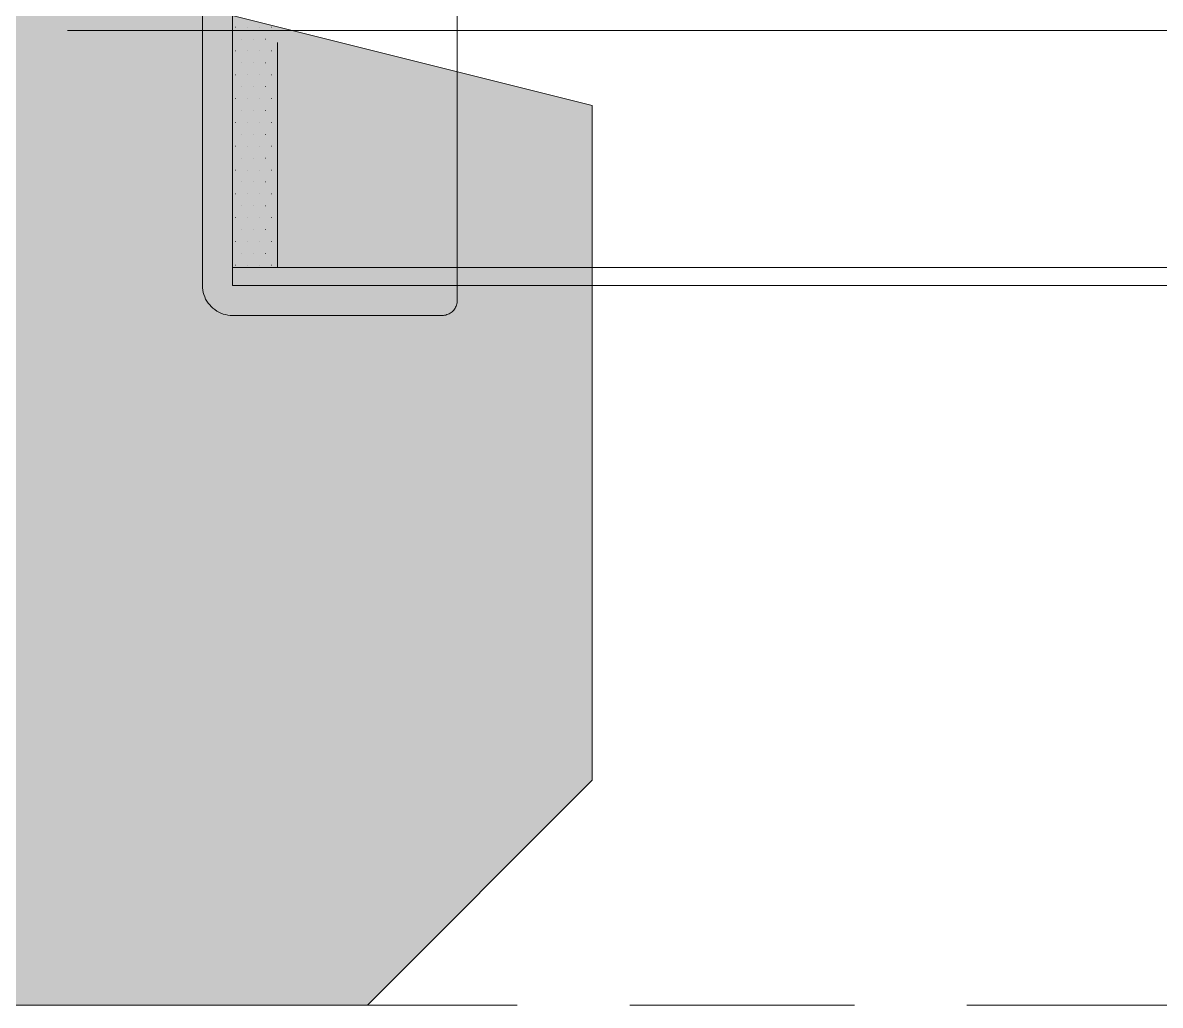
# Model space of a CAD drawing. Units: millimetres at full size, sheet at 1:30. Extents: x -17796 to 21385, y -23279 to 7734.
# Drawn here: x -8592.7 to -8516.8, y -5132.6 to -5067.1 of the extents above; entities that cross this region are included whole.
import ezdxf

# ---------------------------------------------------------------- set-up
doc = ezdxf.new("R2010")
doc.units = ezdxf.units.MM
doc.header["$LTSCALE"] = 30
doc.linetypes.add('USER7', pattern=[0.2, 0.1, -0.1])
doc.linetypes.add('USER8', pattern=[0.75, 0.5, -0.25])
for name, color, linetype, lineweight in [('0-1_(W)電灯', 253, 'Continuous', 18), ('0-E_遮音材', 254, 'Continuous', 18), ('1-0_掃き出しﾏｰｸ', 253, 'USER7', 18), ('1-C_鋼製建具', 253, 'USER8', 18), ('3-2_寸法', 142, 'Continuous', 18)]:
    doc.layers.add(name, color=color, linetype=linetype, lineweight=lineweight)

msp = doc.modelspace()

# ---------------------------------------------------------------- linework, layer by layer
at = {"layer": '0-1_(W)電灯', "color": 9}
for p, q in [((-8578.72, -5042.58), (-8578.72, -5084.58)), ((-8580.72, -5084.58), (-8580.72, -5052.28)), ((-8578.72, -5084.58), (-8578.72, -5052.28)), ((-8563.72, -5085.58), (-8563.72, -5052.28)), ((-8578.5, -5067.36), (-8578.51, -5067.36)), ((-8577.71, -5067.36), (-8577.72, -5067.36)), ((-8576.91, -5067.36), (-8576.92, -5067.36)), ((-8576.12, -5067.36), (-8576.13, -5067.36)), ((-8578.11, -5068.16), (-8578.12, -5068.16)), ((-8577.31, -5068.16), (-8577.32, -5068.16)), ((-8576.52, -5068.16), (-8576.53, -5068.16)), ((-8578.5, -5068.95), (-8578.51, -5068.95)), ((-8577.71, -5068.95), (-8577.72, -5068.95)), ((-8576.91, -5068.95), (-8576.92, -5068.95)), ((-8576.12, -5068.95), (-8576.13, -5068.95)), ((-8578.11, -5069.75), (-8578.12, -5069.75)), ((-8577.31, -5069.75), (-8577.32, -5069.75)), ((-8576.52, -5069.75), (-8576.53, -5069.75)), ((-8578.5, -5070.54), (-8578.51, -5070.54)), ((-8577.71, -5070.54), (-8577.72, -5070.54)), ((-8576.91, -5070.54), (-8576.92, -5070.54)), ((-8576.12, -5070.54), (-8576.13, -5070.54)), ((-8578.11, -5071.33), (-8578.12, -5071.33)), ((-8577.31, -5071.33), (-8577.32, -5071.33)), ((-8576.52, -5071.33), (-8576.53, -5071.33)), ((-8578.5, -5072.13), (-8578.51, -5072.13)), ((-8577.71, -5072.13), (-8577.72, -5072.13)), ((-8576.91, -5072.13), (-8576.92, -5072.13)), ((-8576.12, -5072.13), (-8576.13, -5072.13)), ((-8578.11, -5072.92), (-8578.12, -5072.92)), ((-8577.31, -5072.92), (-8577.32, -5072.92)), ((-8576.52, -5072.92), (-8576.53, -5072.92)), ((-8578.5, -5073.71), (-8578.51, -5073.71)), ((-8577.71, -5073.71), (-8577.72, -5073.71)), ((-8576.91, -5073.71), (-8576.92, -5073.71)), ((-8576.12, -5073.71), (-8576.13, -5073.71)), ((-8578.11, -5074.51), (-8578.12, -5074.51)), ((-8577.31, -5074.51), (-8577.32, -5074.51)), ((-8576.52, -5074.51), (-8576.53, -5074.51)), ((-8578.5, -5075.3), (-8578.51, -5075.3)), ((-8577.71, -5075.3), (-8577.72, -5075.3)), ((-8576.91, -5075.3), (-8576.92, -5075.3)), ((-8576.12, -5075.3), (-8576.13, -5075.3)), ((-8578.11, -5076.1), (-8578.12, -5076.1)), ((-8577.31, -5076.1), (-8577.32, -5076.1)), ((-8576.52, -5076.1), (-8576.53, -5076.1)), ((-8578.5, -5076.89), (-8578.51, -5076.89)), ((-8577.71, -5076.89), (-8577.72, -5076.89)), ((-8576.91, -5076.89), (-8576.92, -5076.89)), ((-8576.12, -5076.89), (-8576.13, -5076.89)), ((-8578.11, -5077.68), (-8578.12, -5077.68)), ((-8577.31, -5077.68), (-8577.32, -5077.68)), ((-8576.52, -5077.68), (-8576.53, -5077.68)), ((-8578.5, -5078.48), (-8578.51, -5078.48)), ((-8577.71, -5078.48), (-8577.72, -5078.48)), ((-8576.91, -5078.48), (-8576.92, -5078.48)), ((-8576.12, -5078.48), (-8576.13, -5078.48)), ((-8578.11, -5079.27), (-8578.12, -5079.27)), ((-8577.31, -5079.27), (-8577.32, -5079.27)), ((-8576.52, -5079.27), (-8576.53, -5079.27)), ((-8578.5, -5080.06), (-8578.51, -5080.06)), ((-8577.71, -5080.06), (-8577.72, -5080.06)), ((-8576.91, -5080.06), (-8576.92, -5080.06)), ((-8576.12, -5080.06), (-8576.13, -5080.06)), ((-8578.11, -5080.86), (-8578.12, -5080.86)), ((-8577.31, -5080.86), (-8577.32, -5080.86)), ((-8576.52, -5080.86), (-8576.53, -5080.86)), ((-8578.5, -5081.65), (-8578.51, -5081.65)), ((-8577.71, -5081.65), (-8577.72, -5081.65)), ((-8576.91, -5081.65), (-8576.92, -5081.65)), ((-8576.12, -5081.65), (-8576.13, -5081.65)), ((-8578.11, -5082.45), (-8578.12, -5082.45)), ((-8577.31, -5082.45), (-8577.32, -5082.45)), ((-8576.52, -5082.45), (-8576.53, -5082.45)), ((-8578.5, -5083.24), (-8578.51, -5083.24)), ((-8577.71, -5083.24), (-8577.72, -5083.24)), ((-8576.91, -5083.24), (-8576.92, -5083.24)), ((-8576.12, -5083.24), (-8576.13, -5083.24)), ((-7839.72, -5083.38), (-8578.72, -5083.38)), ((-8563.72, -5084.58), (-8578.72, -5084.58)), ((-8563.72, -5084.58), (-8578.72, -5084.58)), ((-7839.72, -5084.58), (-8563.72, -5084.58)), ((-8564.72, -5086.58), (-8578.72, -5086.58))]:
    msp.add_line(p, q, dxfattribs=at)
at = {"layer": '0-1_(W)電灯', "color": 9, "linetype": 'USER8'}
msp.add_lwpolyline([(-8575.72, -5052.28), (-8578.72, -5052.28), (-8578.72, -5083.38), (-8575.72, -5083.38)], close=True, dxfattribs=at)
at = {"layer": '0-1_(W)電灯', "color": 9}
for points in [[(-8578.72, -5086.58), (-8578.88, -5086.58), (-8579.04, -5086.56), (-8579.19, -5086.53), (-8579.34, -5086.49), (-8579.49, -5086.43), (-8579.63, -5086.37), (-8579.77, -5086.29), (-8579.9, -5086.2), (-8580.02, -5086.1), (-8580.14, -5086), (-8580.24, -5085.88), (-8580.34, -5085.76), (-8580.43, -5085.63), (-8580.51, -5085.49), (-8580.57, -5085.35), (-8580.63, -5085.2), (-8580.67, -5085.05), (-8580.7, -5084.9), (-8580.72, -5084.74), (-8580.72, -5084.58)], [(-8563.72, -5085.58), (-8563.73, -5085.66), (-8563.74, -5085.74), (-8563.75, -5085.82), (-8563.77, -5085.89), (-8563.8, -5085.97), (-8563.83, -5086.04), (-8563.87, -5086.11), (-8563.91, -5086.17), (-8563.96, -5086.23), (-8564.02, -5086.29), (-8564.07, -5086.34), (-8564.14, -5086.39), (-8564.2, -5086.44), (-8564.27, -5086.47), (-8564.34, -5086.51), (-8564.41, -5086.53), (-8564.49, -5086.56), (-8564.57, -5086.57), (-8564.65, -5086.58), (-8564.72, -5086.58)]]:
    msp.add_lwpolyline(points, dxfattribs=at)
at = {"layer": '0-E_遮音材'}
for points in [[(-9709.72, -5132.58), (-8594.72, -5062.58), (-8569.72, -5132.58)], [(-8569.72, -5132.58), (-8594.72, -5062.58), (-8554.72, -5072.58)], [(-8569.72, -5132.58), (-8554.72, -5072.58), (-8554.72, -5117.58)]]:
    msp.add_solid(points, dxfattribs=at)
at = {"layer": '1-0_掃き出しﾏｰｸ', "color": 7, "linetype": 'Continuous'}
msp.add_lwpolyline([(-9639.72, -4967.58), (-9684.72, -4967.58), (-9684.72, -5062.58), (-9724.72, -5072.58), (-9724.72, -5117.58), (-9709.72, -5132.58), (-8569.72, -5132.58), (-8554.72, -5117.58), (-8554.72, -5072.58), (-8594.72, -5062.58), (-8594.72, -4967.58), (-8639.72, -4967.58), (-8639.72, -4117.58), (-9639.72, -4117.58)], close=True, dxfattribs=at)
at = {"layer": '1-C_鋼製建具'}
for p, q in [((-16539.72, -5132.58), (-7839.72, -5132.58)), ((-7839.72, -5132.58), (-16539.72, -5132.58))]:
    msp.add_line(p, q, dxfattribs=at)
at = {"layer": '3-2_寸法'}
msp.add_line((-7839.72, -5067.58), (-8589.72, -5067.58), dxfattribs=at)

doc.saveas('drawing.dxf')
